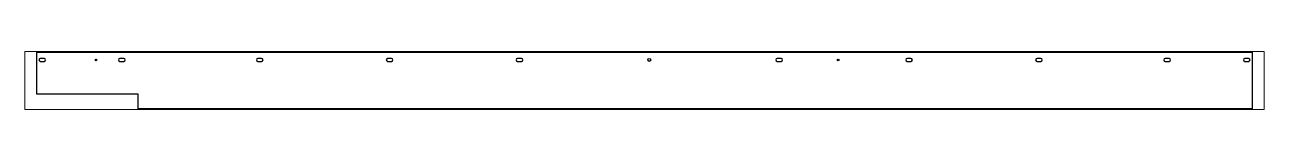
# Paper-space layout 'Layout1' of a CAD drawing. Header units: millimetres. Extents: x 0 to 257, y 91 to 104.
# The model-space entities are those that its viewports show. They can reach past a viewport. Long polylines and large blocks are cut down to what shows.
import ezdxf

# ---------------------------------------------------------------- set-up
doc = ezdxf.new("R2010")
doc.units = ezdxf.units.MM
doc.header["$LTSCALE"] = 25
doc.layers.add('3_Pezzi', color=7, linetype='Continuous')
doc.layers.add('5_Bulloni', color=7, linetype='Continuous')

msp = doc.modelspace()

# ---------------------------------------------------------------- linework, layer by layer
at = {"layer": '3_Pezzi', "color": 3, "linetype": 'Continuous'}
for p, q in [((0, -52), (0, 107.5)), ((0, 107.5), (4584.5, 107.5)), ((4584.5, 107.5), (4584.5, -107.5)), ((381.8, -52), (0, -52)), ((381.8, -107.5), (381.8, -52)), ((4584.5, -107.5), (381.8, -107.5))]:
    msp.add_line(p, q, dxfattribs=at)
at = {"layer": '5_Bulloni', "color": 4, "linetype": 'Continuous'}
for p, q in [((27.3, 82.7), (12.8, 82.7)), ((12.8, 72.2), (27.3, 72.2)), ((327.3, 82.7), (312.8, 82.7)), ((312.8, 72.2), (327.3, 72.2)), ((847.7, 82.7), (833.2, 82.7)), ((833.2, 72.2), (847.7, 72.2)), ((1337.7, 82.7), (1323.2, 82.7)), ((1323.2, 72.2), (1337.7, 72.2)), ((1827.7, 82.7), (1813.2, 82.7)), ((1813.2, 72.2), (1827.7, 72.2)), ((2807.7, 82.7), (2793.2, 82.7)), ((2793.2, 72.2), (2807.7, 72.2)), ((3297.7, 82.7), (3283.2, 82.7)), ((3283.2, 72.2), (3297.7, 72.2)), ((3787.7, 82.7), (3773.2, 82.7)), ((3773.2, 72.2), (3787.7, 72.2)), ((4271.7, 82.7), (4257.2, 82.7)), ((4257.2, 72.2), (4271.7, 72.2)), ((4571.7, 82.7), (4557.2, 82.7)), ((4557.2, 72.2), (4571.7, 72.2))]:
    msp.add_line(p, q, dxfattribs=at)
at = {"layer": '5_Bulloni', "color": 2, "linetype": 'Continuous'}
for centre, radius in [((223, 77.5), 3.25), ((2310.4, 77.5), 5.25), ((3023, 77.5), 3.25)]:
    msp.add_circle(centre, radius, dxfattribs=at)
at = {"layer": '5_Bulloni', "color": 4, "linetype": 'Continuous'}
for centre, start, end in [((12.8, 77.5), 90, 270), ((27.3, 77.5), 270, 90), ((312.8, 77.5), 90, 270), ((327.3, 77.5), 270, 90), ((833.2, 77.5), 90, 270), ((847.7, 77.5), 270, 90), ((1323.2, 77.5), 90, 270), ((1337.7, 77.5), 270, 90), ((1813.2, 77.5), 90, 270), ((1827.7, 77.5), 270, 90), ((2793.2, 77.5), 90, 270), ((2807.7, 77.5), 270, 90), ((3283.2, 77.5), 90, 270), ((3297.7, 77.5), 270, 90), ((3773.2, 77.5), 90, 270), ((3787.7, 77.5), 270, 90), ((4257.2, 77.5), 90, 270), ((4271.7, 77.5), 270, 90), ((4557.2, 77.5), 90, 270), ((4571.7, 77.5), 270, 90)]:
    msp.add_arc(centre, 5.25, start, end, dxfattribs=at)

psp = doc.layouts.get("Layout1")

# ---------------------------------------------------------------- viewports
at = {"layer": '0'}
psp.add_viewport(center=(128.5, 97.5), size=(257, 12.0526), view_center_point=(2292.24, 0), view_height=219.29998, dxfattribs=at)

doc.saveas('drawing.dxf')
